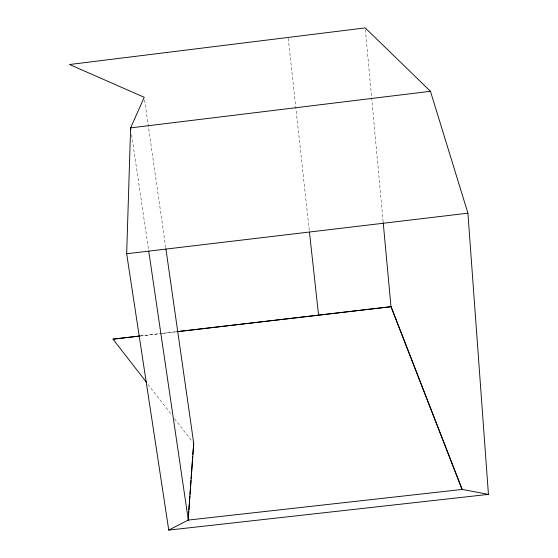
<?xml version="1.0" encoding="UTF-8"?>
<svg xmlns="http://www.w3.org/2000/svg" width="558" height="558" viewBox="0 0 558 558"><rect width="100%" height="100%" fill="white"/><g stroke="black" fill="none" stroke-linecap="round" stroke-linejoin="round"><path stroke-width="0.42" stroke-dasharray="2.79 2.09" d="M140.616 335.916L161.346 333.496M162.211 333.391L176.893 331.682M139.863 336.035L176.119 331.801M147.989 384.434L171.452 414.615M174.514 418.744L192.677 442.055M131.625 134.771L148.616 250.263M144.585 99.868L165.768 247.968M288.221 38.307L309.369 231.249M365.357 29.63L383.137 221.861"/><path stroke-width="0.84" d="M126.673 253.751L130.614 127.88L144.215 97.28L69.562 64.512L365.197 27.9L430.455 91.289L467.918 213.191L488.438 494.381L168.753 530.1L126.673 253.751L467.918 213.191M188.339 517.531L188.764 511.505M188.89 509.782L189.315 503.748M189.441 502.026L189.873 495.999M189.992 494.276L190.424 488.243M190.543 486.52L190.976 480.494M191.094 478.771L191.527 472.738M191.652 471.015L192.691 456.374M192.817 454.651L193.242 448.618M193.368 446.895L193.612 443.45M188.151 520.119L193.738 443.429L165.893 248.833M168.753 530.1L188.297 520.035L148.742 251.128M430.455 91.289L130.614 127.88L130.865 129.602M139.751 336.014L112.974 339.145L146.524 382.376M176.893 331.682L391.074 306.677L462.198 489.443L188.29 520.07M113.1 339.159L139.863 336.035M176.984 331.703L390.991 306.719L462.031 489.394L488.438 494.381M309.467 232.114L318.569 315.172M383.22 222.726L390.991 306.719"/></g></svg>
